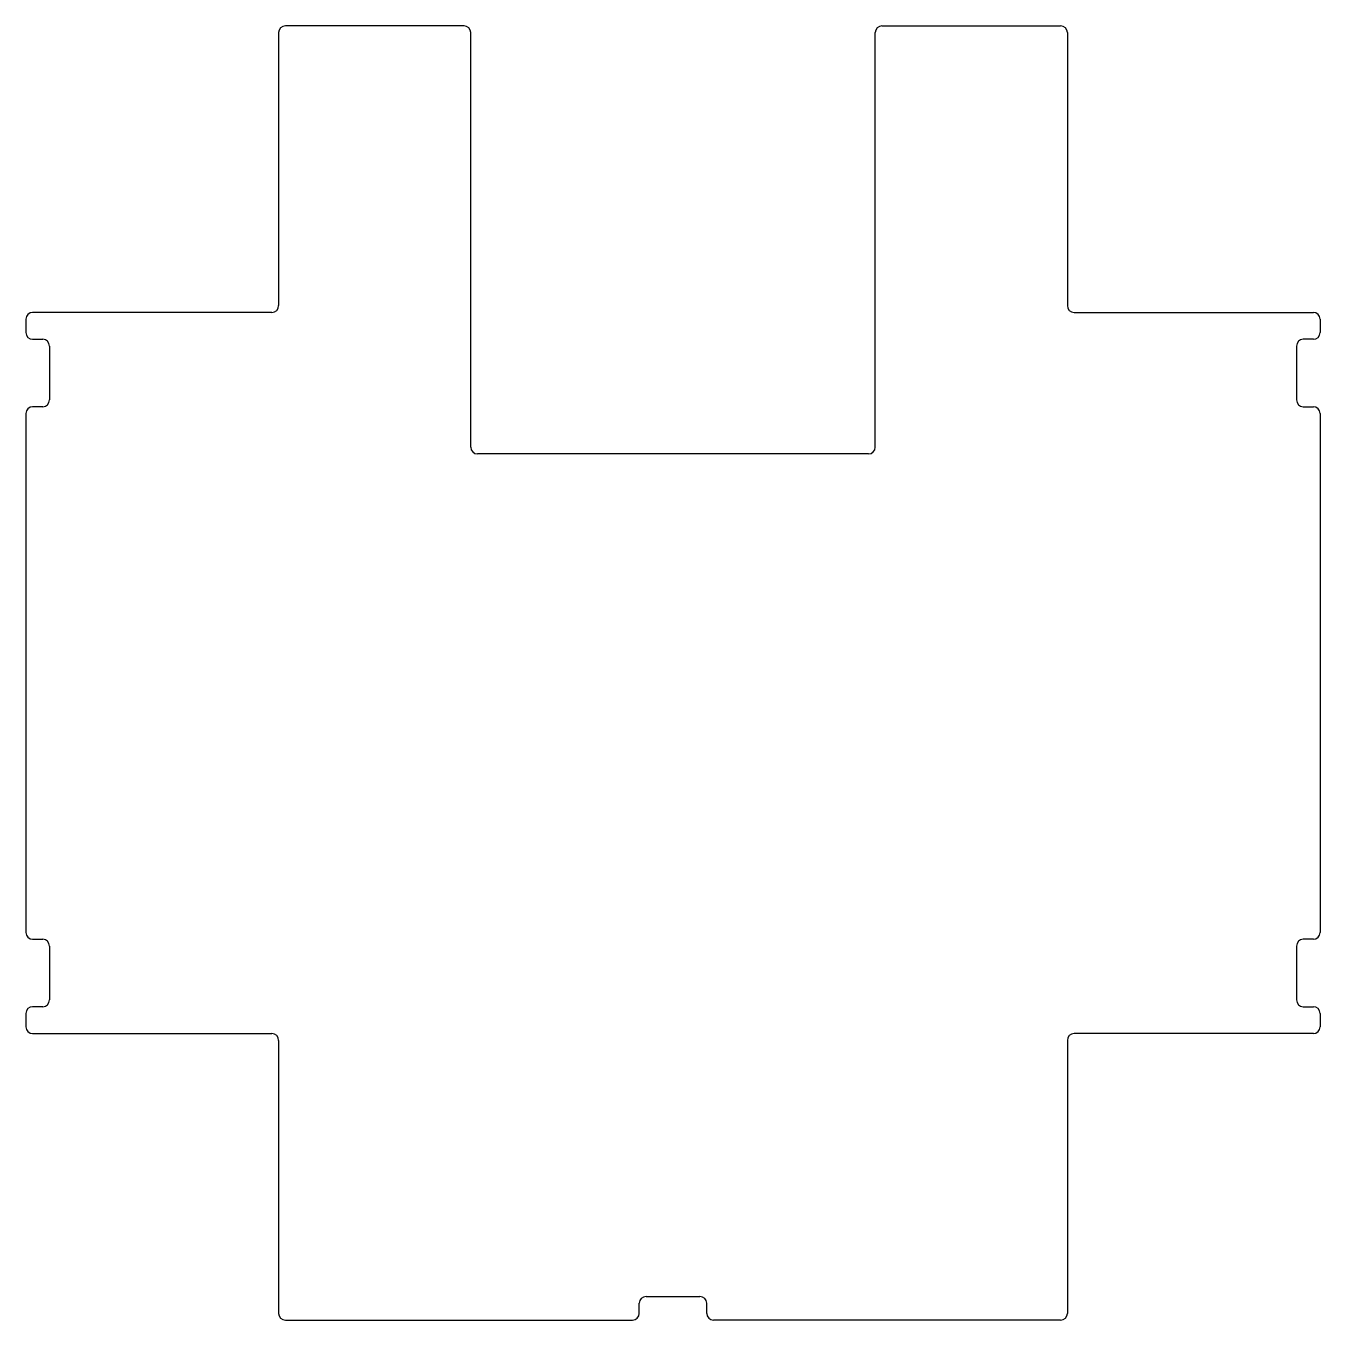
# Model space of a CAD drawing. Header units: millimetres. Extents: x -75 to 309, y -384 to 0.
import ezdxf

# ---------------------------------------------------------------- set-up
doc = ezdxf.new("R2010")
doc.units = ezdxf.units.MM

msp = doc.modelspace()

# ---------------------------------------------------------------- linework, layer by layer
at = {"color": 7, "linetype": 'Continuous', "lineweight": 25}
for p, q in [((55, 0), (2, 0)), ((179, 0), (232, 0)), ((0, -2), (0, -83)), ((57, -125), (57, -2)), ((177, -125), (177, -2)), ((234, -2), (234, -83)), ((-75, -87), (-75, -91)), ((-2, -85), (-73, -85)), ((236, -85), (307, -85)), ((309, -87), (309, -91)), ((-73, -93), (-70, -93)), ((-68, -95), (-68, -111)), ((302, -95), (302, -111)), ((307, -93), (304, -93)), ((-75, -115), (-75, -269)), ((-70, -113), (-73, -113)), ((304, -113), (307, -113)), ((309, -115), (309, -269)), ((175, -127), (59, -127)), ((-73, -271), (-70, -271)), ((307, -271), (304, -271)), ((-68, -273), (-68, -289)), ((302, -273), (302, -289)), ((-70, -291), (-73, -291)), ((304, -291), (307, -291)), ((-75, -293), (-75, -297)), ((309, -293), (309, -297)), ((-73, -299), (-2, -299)), ((307, -299), (236, -299)), ((0, -301), (0, -382)), ((234, -301), (234, -382)), ((107, -382), (107, -379)), ((109, -377), (125, -377)), ((127, -382), (127, -379)), ((2, -384), (105, -384)), ((232, -384), (129, -384))]:
    msp.add_line(p, q, dxfattribs=at)
for centre, start, end in [((2, -2), 90, 180), ((55, -2), 0, 90), ((179, -2), 90, 180), ((232, -2), 0, 90), ((-2, -83), 270, 0), ((236, -83), 180, 270), ((-73, -87), 90, 180), ((307, -87), 0, 90), ((-73, -91), 180, 270), ((307, -91), 270, 0), ((-70, -95), 0, 90), ((304, -95), 90, 180), ((-70, -111), 270, 0), ((304, -111), 180, 270), ((-73, -115), 90, 180), ((307, -115), 0, 90), ((59, -125), 180, 270), ((175, -125), 270, 0), ((-73, -269), 180, 270), ((-70, -273), 0, 90), ((304, -273), 90, 180), ((307, -269), 270, 0), ((-73, -293), 90, 180), ((-70, -289), 270, 0), ((304, -289), 180, 270), ((307, -293), 0, 90), ((-73, -297), 180, 270), ((-2, -301), 0, 90), ((236, -301), 90, 180), ((307, -297), 270, 0), ((109, -379), 90, 180), ((125, -379), 0, 90), ((2, -382), 180, 270), ((105, -382), 270, 0), ((129, -382), 180, 270), ((232, -382), 270, 0)]:
    msp.add_arc(centre, 2, start, end, dxfattribs=at)

doc.saveas('drawing.dxf')
